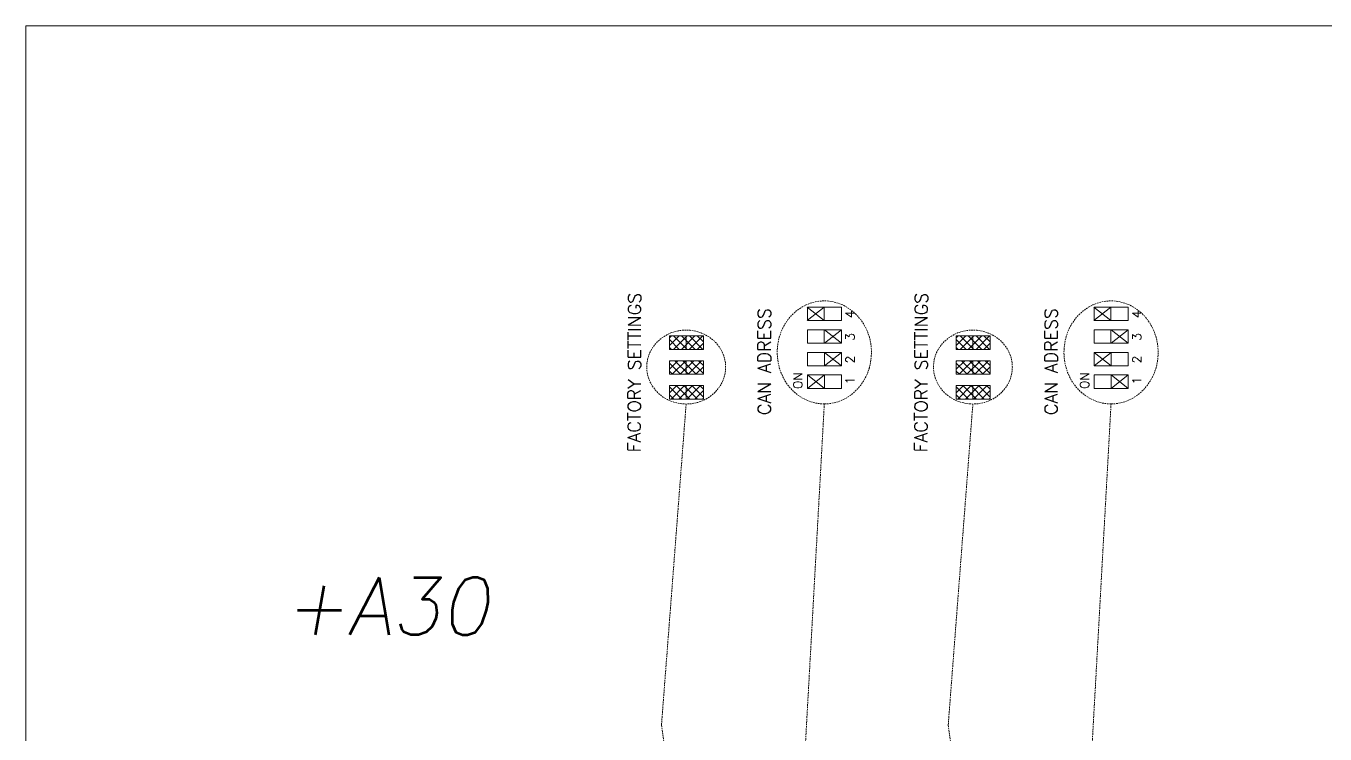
# Model space of a CAD drawing. Extents: x -2993 to 3661, y -4147 to -1441.
# Drawn here: x -324.1 to -120.2, y -2486.4 to -2375.2 of the extents above; entities that cross this region are included whole.
import ezdxf
from ezdxf.enums import TextEntityAlignment as Align

# ---------------------------------------------------------------- set-up
doc = ezdxf.new("R2010")
doc.units = 0
doc.header["$LTSCALE"] = 0.1
doc.header["$MEASUREMENT"] = 0
doc.linetypes.add('DASHED', pattern=[19.05, 12.7, -6.35])
doc.layers.get('0').update_dxf_attribs({"linetype": 'CONTINUOUS'})
doc.layers.add('DIM', color=5, linetype='CONTINUOUS')
doc.styles.get("Standard").update_dxf_attribs({"font": 'simplex.shx'})

msp = doc.modelspace()

# ---------------------------------------------------------------- hatches: boundary and pattern name
at = {"lineweight": 13}
h = msp.add_hatch(dxfattribs=at)
h.set_pattern_fill('ANSI37', color=256, scale=7, style=0)
h.set_pattern_definition([(45, (418.3975, -2459.58995), (-0.6187184, 0.6187184), []), (135, (418.3975, -2459.58995), (-0.6187184, -0.6187184), [])])
h.paths.add_polyline_path([(-223.07, -2423.88), (-223.07, -2426.01), (-220.44, -2426.01), (-220.44, -2423.88)])
h.paths.add_polyline_path([(-220.44, -2426.01), (-217.74, -2426.01), (-217.74, -2423.88), (-220.44, -2423.88)])
h.paths.add_polyline_path([(-217.74, -2427.79), (-220.44, -2427.79), (-220.44, -2429.92), (-217.74, -2429.92)])
h.paths.add_polyline_path([(-220.44, -2427.79), (-223.07, -2427.79), (-223.07, -2429.92), (-220.44, -2429.92)])
h.paths.add_polyline_path([(-220.44, -2431.7), (-223.07, -2431.7), (-223.07, -2433.83), (-220.44, -2433.83)])
h.paths.add_polyline_path([(-220.44, -2431.7), (-220.44, -2433.83), (-217.74, -2433.83), (-217.74, -2431.7)])
h = msp.add_hatch(dxfattribs=at)
h.set_pattern_fill('ANSI37', color=256, scale=7, style=0)
h.set_pattern_definition([(45, (463.3975, -2459.58995), (-0.6187184, 0.6187184), []), (135, (463.3975, -2459.58995), (-0.6187184, -0.6187184), [])])
h.paths.add_polyline_path([(-178.07, -2423.88), (-178.07, -2426.01), (-175.44, -2426.01), (-175.44, -2423.88)])
h.paths.add_polyline_path([(-175.44, -2426.01), (-172.74, -2426.01), (-172.74, -2423.88), (-175.44, -2423.88)])
h.paths.add_polyline_path([(-172.74, -2427.79), (-175.44, -2427.79), (-175.44, -2429.92), (-172.74, -2429.92)])
h.paths.add_polyline_path([(-175.44, -2427.79), (-178.07, -2427.79), (-178.07, -2429.92), (-175.44, -2429.92)])
h.paths.add_polyline_path([(-175.44, -2431.7), (-178.07, -2431.7), (-178.07, -2433.83), (-175.44, -2433.83)])
h.paths.add_polyline_path([(-175.44, -2431.7), (-175.44, -2433.83), (-172.74, -2433.83), (-172.74, -2431.7)])

# ---------------------------------------------------------------- linework, layer by layer
for p, q in [((-201.45, -2419.36), (-198.79, -2421.5)), ((-198.79, -2419.36), (-201.45, -2421.5)), ((-156.45, -2419.36), (-153.79, -2421.5)), ((-153.79, -2419.36), (-156.45, -2421.5)), ((-198.75, -2422.92), (-196.09, -2425.05)), ((-196.09, -2422.92), (-198.75, -2425.05)), ((-153.75, -2422.92), (-151.09, -2425.05)), ((-151.09, -2422.92), (-153.75, -2425.05)), ((-198.75, -2426.48), (-196.09, -2428.61)), ((-196.09, -2426.48), (-198.75, -2428.61)), ((-156.42, -2426.48), (-153.75, -2428.61)), ((-153.75, -2426.48), (-156.42, -2428.61)), ((-201.42, -2430.03), (-198.75, -2432.16)), ((-198.75, -2430.03), (-201.42, -2432.16)), ((-198.75, -2432.16), (-198.75, -2430.03)), ((-153.75, -2430.03), (-151.09, -2432.16)), ((-151.09, -2430.03), (-153.75, -2432.16))]:
    msp.add_line(p, q, dxfattribs=at)
at = {"linetype": 'Continuous', "lineweight": 13}
for p, q in [((-196.09, -2419.36), (-201.42, -2419.36)), ((-201.42, -2419.36), (-201.42, -2421.5)), ((-198.79, -2419.36), (-198.79, -2421.5)), ((-196.09, -2421.5), (-196.09, -2419.36)), ((-151.09, -2419.36), (-156.42, -2419.36)), ((-156.42, -2419.36), (-156.42, -2421.5)), ((-153.79, -2419.36), (-153.79, -2421.5)), ((-151.09, -2421.5), (-151.09, -2419.36)), ((-201.42, -2421.5), (-196.09, -2421.5)), ((-156.42, -2421.5), (-151.09, -2421.5)), ((-223.07, -2423.88), (-217.74, -2423.88)), ((-223.07, -2426.01), (-223.07, -2423.88)), ((-220.44, -2426.01), (-220.44, -2423.88)), ((-217.74, -2423.88), (-217.74, -2426.01)), ((-201.42, -2422.92), (-201.42, -2425.05)), ((-196.09, -2422.92), (-201.42, -2422.92)), ((-198.79, -2422.92), (-198.79, -2425.05)), ((-196.09, -2425.05), (-196.09, -2422.92)), ((-178.07, -2423.88), (-172.74, -2423.88)), ((-178.07, -2426.01), (-178.07, -2423.88)), ((-175.44, -2426.01), (-175.44, -2423.88)), ((-172.74, -2423.88), (-172.74, -2426.01)), ((-156.42, -2422.92), (-156.42, -2425.05)), ((-151.09, -2422.92), (-156.42, -2422.92)), ((-153.79, -2422.92), (-153.79, -2425.05)), ((-151.09, -2425.05), (-151.09, -2422.92)), ((-217.74, -2426.01), (-223.07, -2426.01)), ((-201.42, -2425.05), (-196.09, -2425.05)), ((-172.74, -2426.01), (-178.07, -2426.01)), ((-156.42, -2425.05), (-151.09, -2425.05)), ((-223.07, -2427.79), (-217.74, -2427.79)), ((-223.07, -2429.92), (-223.07, -2427.79)), ((-220.44, -2429.92), (-220.44, -2427.79)), ((-217.74, -2427.79), (-217.74, -2429.92)), ((-201.42, -2426.48), (-196.09, -2426.48)), ((-201.42, -2428.61), (-201.42, -2426.48)), ((-198.72, -2426.48), (-198.72, -2428.61)), ((-196.09, -2426.48), (-196.09, -2428.61)), ((-178.07, -2427.79), (-172.74, -2427.79)), ((-178.07, -2429.92), (-178.07, -2427.79)), ((-175.44, -2429.92), (-175.44, -2427.79)), ((-172.74, -2427.79), (-172.74, -2429.92)), ((-156.42, -2426.48), (-151.09, -2426.48)), ((-156.42, -2428.61), (-156.42, -2426.48)), ((-153.72, -2426.48), (-153.72, -2428.61)), ((-151.09, -2426.48), (-151.09, -2428.61)), ((-217.74, -2429.92), (-223.07, -2429.92)), ((-196.09, -2428.61), (-201.42, -2428.61)), ((-201.42, -2430.03), (-196.09, -2430.03)), ((-201.42, -2432.16), (-201.42, -2430.03)), ((-198.72, -2430.03), (-198.72, -2432.16)), ((-196.09, -2430.03), (-196.09, -2432.16)), ((-172.74, -2429.92), (-178.07, -2429.92)), ((-151.09, -2428.61), (-156.42, -2428.61)), ((-156.42, -2430.03), (-151.09, -2430.03)), ((-156.42, -2432.16), (-156.42, -2430.03)), ((-153.72, -2430.03), (-153.72, -2432.16)), ((-151.09, -2430.03), (-151.09, -2432.16)), ((-223.07, -2431.7), (-217.74, -2431.7)), ((-223.07, -2433.83), (-223.07, -2431.7)), ((-220.44, -2433.83), (-220.44, -2431.7)), ((-217.74, -2431.7), (-217.74, -2433.83)), ((-196.09, -2432.16), (-201.42, -2432.16)), ((-178.07, -2431.7), (-172.74, -2431.7)), ((-178.07, -2433.83), (-178.07, -2431.7)), ((-175.44, -2433.83), (-175.44, -2431.7)), ((-172.74, -2431.7), (-172.74, -2433.83)), ((-151.09, -2432.16), (-156.42, -2432.16)), ((-217.74, -2433.83), (-223.07, -2433.83)), ((-172.74, -2433.83), (-178.07, -2433.83))]:
    msp.add_line(p, q, dxfattribs=at)
at = {"linetype": 'DASHED', "lineweight": 13, "ltscale": 0.2}
for p, q in [((-220.45, -2434.6), (-224.32, -2485.05)), ((-198.76, -2434.57), (-204.44, -2537.03)), ((-175.45, -2434.6), (-179.32, -2485.05)), ((-153.76, -2434.57), (-159.44, -2537.03)), ((-224.32, -2485.05), (-218.05, -2528.06)), ((-179.32, -2485.05), (-173.05, -2528.06))]:
    msp.add_line(p, q, dxfattribs=at)
for centre, major_axis, ratio in [((-198.76, -2426.49), (0, -8.09), 0.914373), ((-153.76, -2426.49), (0, -8.09), 0.914373), ((-220.44, -2428.79), (-6.19, 0.01), 0.938062), ((-175.44, -2428.79), (-6.19, 0.01), 0.938062)]:
    msp.add_ellipse(centre, major_axis=major_axis, ratio=ratio, dxfattribs=at)
at = {"layer": 'DIM', "lineweight": 13}
msp.add_lwpolyline([(-324.06, -2598.02), (81.99, -2598.02), (81.99, -2375.22), (-324.06, -2375.22)], close=True, dxfattribs=at)

# ---------------------------------------------------------------- texts
at = {"lineweight": 13, "text_generation_flag": 6}
for s, rotation, p in [('FACTORY SETTINGS', 269.8594, (-227.6, -2442.16)), ('FACTORY SETTINGS', 269.8594, (-182.6, -2442.16)), ('CAN ADRESS', 270, (-207.17, -2436.32)), ('CAN ADRESS', 270, (-162.17, -2436.32))]:
    msp.add_text(s, height=2, rotation=rotation, dxfattribs=at).set_placement(p)
at = {"linetype": 'Continuous', "lineweight": 13}
for s, p in [('4', (-194.02, -2421.11)), ('4', (-149.02, -2421.11)), ('3', (-194.02, -2424.66)), ('3', (-149.02, -2424.66)), ('2', (-194.02, -2428.22)), ('2', (-149.02, -2428.22)), ('ON', (-202.22, -2432.23)), ('ON', (-157.22, -2432.23)), ('1', (-194.02, -2431.51)), ('1', (-149.02, -2431.51))]:
    msp.add_text(s, height=1.4, rotation=90, dxfattribs=at).set_placement(p)
at = {"lineweight": 13, "oblique": 10}
msp.add_text('+A30', height=9, dxfattribs=at).set_placement((-267.49, -2470.84), align=Align.CENTER)

doc.saveas('drawing.dxf')
